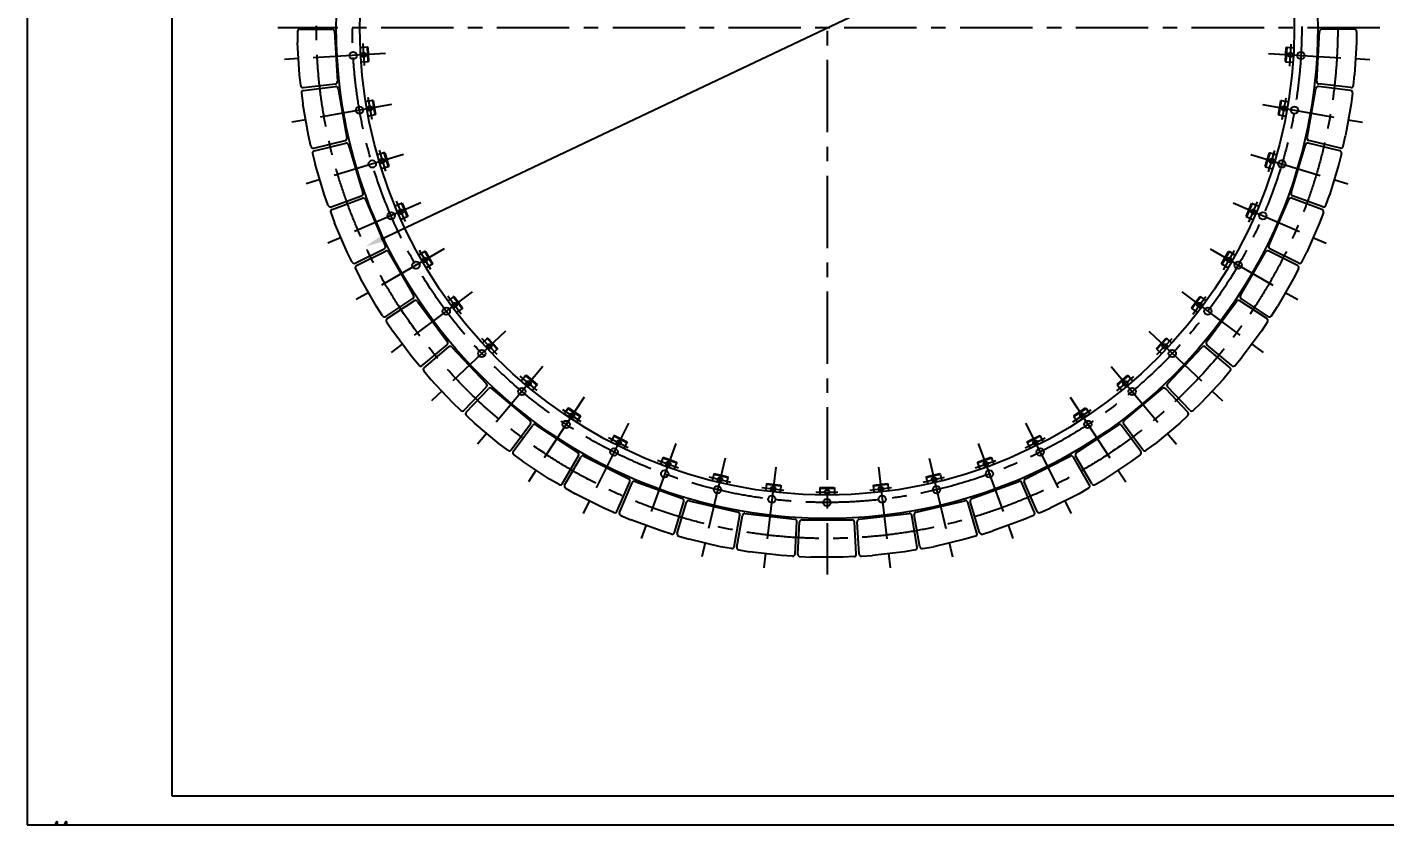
# Model space of a CAD drawing. Header units: millimetres. Extents: x 0 to 10500, y 0 to 7425.
# Drawn here: x 0 to 5863, y 0 to 3445 of the extents above; entities that cross this region are included whole.
import ezdxf

# ---------------------------------------------------------------- set-up
doc = ezdxf.new("R2010")
doc.units = ezdxf.units.MM
doc.header["$LTSCALE"] = 250
doc.linetypes.add('G', pattern=[2, 1.25, -0.25, 0.25, -0.25])
for name, color, linetype in [('01', 7, 'Continuous'), ('02', 1, 'Continuous'), ('05', 4, 'G'), ('08', 1, 'Continuous')]:
    doc.layers.add(name, color=color, linetype=linetype)
doc.styles.get("Standard").update_dxf_attribs({"font": 'isocp', "width": 0.707, "bigfont": 'intecad.shx'})
doc.dimstyles.new('INTE', dxfattribs={"dimscale": 25, "dimtxt": 6, "dimasz": 3, "dimexe": 3, "dimexo": 0, "dimgap": 1, "dimtad": 1, "dimdsep": 46, "dimtxsty": 'Standard', "dimcen": 0, "dimclrd": 1, "dimclre": 1, "dimclrt": 3, "dimadec": 0, "dimazin": 0, "dimtfac": 1, "dimtmove": 0, "dimatfit": 0, "dimfxl": 0, "dimarcsym": 0})

# ---------------------------------------------------------------- blocks, each defined once
blk = doc.blocks.new('*D2')
at = {"layer": '08', "color": 1, "lineweight": -2}
blk.add_line((1529, 2529.5), (5379, 4354.2), dxfattribs=at)
at = {"layer": '08', "color": 1}
for points in [[(5373.6, 4365.5), (5384.3, 4342.9), (5446.7, 4386.3)], [(1523.7, 2540.8), (1534.4, 2518.2), (1461.2, 2497.3)]]:
    blk.add_solid(points, dxfattribs=at)
at = {"layer": 'Defpoints', "color": 0}
for p in [(5446.7, 4386.3), (1461.2, 2497.3)]:
    blk.add_point(p, dxfattribs=at)
at = {"layer": '08', "color": 3, "insert": (4045, 3832.6), "char_height": 150, "attachment_point": 5, "rotation": 25.35944}
blk.add_mtext('∅4410.5', dxfattribs=at)
blk = doc.blocks.new('*U10')
at = {"layer": '01'}
for points in [[(25, 292), (25, 5)], [(25, 5), (415, 5)]]:
    blk.add_lwpolyline(points, dxfattribs=at)
at = {"layer": '02'}
for points in [[(0, 297), (0, 0)], [(0, 0), (420, 0)]]:
    blk.add_lwpolyline(points, dxfattribs=at)

msp = doc.modelspace()

# ---------------------------------------------------------------- linework, layer by layer
for p, q in [((1341.283, 3267.7), (1335.353, 3369.528)), ((5572.613, 3369.528), (5566.682, 3267.7)), ((1375.785, 3023.608), (1358.073, 3124.059)), ((5549.892, 3124.059), (5532.18, 3023.608)), ((1438.39, 2785.172), (1409.136, 2882.887)), ((5498.829, 2882.887), (5469.575, 2785.172)), ((1528.253, 2555.616), (1487.853, 2649.274)), ((5420.112, 2649.274), (5379.712, 2555.616)), ((1644.158, 2338.045), (1593.158, 2426.38)), ((5314.807, 2426.38), (5263.807, 2338.045)), ((1784.538, 2135.401), (1723.628, 2217.217)), ((5184.337, 2217.217), (5123.427, 2135.401)), ((1947.494, 1950.424), (1877.498, 2024.616)), ((5030.468, 2024.616), (4960.471, 1950.424)), ((2130.823, 1785.615), (2052.687, 1851.18)), ((4855.279, 1851.18), (4777.142, 1785.615)), ((2332.046, 1643.205), (2246.826, 1699.255)), ((4661.139, 1699.255), (4575.92, 1643.205)), ((2548.44, 1525.117), (2457.29, 1570.895)), ((4450.676, 1570.895), (4359.525, 1525.117)), ((2777.081, 1432.951), (2681.232, 1467.837)), ((4226.733, 1467.837), (4130.884, 1432.951)), ((3014.875, 1367.95), (2915.625, 1391.473)), ((3992.341, 1391.473), (3893.09, 1367.95)), ((3258.608, 1330.996), (3157.298, 1342.838)), ((3504.983, 1322.587), (3402.983, 1322.587)), ((3750.668, 1342.838), (3649.357, 1330.996))]:
    msp.add_line(p, q)
for radius in [2119.25, 2017.75]:
    msp.add_circle((3453.983, 3441.837), radius)
at = {"layer": '01'}
for p, q in [((1167.476, 3425.878), (1167.549, 3378.459)), ((1177.461, 3435.893), (1317.016, 3436.109)), ((1327.015, 3426.69), (1339.638, 3209.956)), ((5568.327, 3209.956), (5580.95, 3426.69)), ((5730.505, 3435.893), (5590.949, 3436.109)), ((5740.489, 3425.878), (5740.416, 3378.459)), ((1175.652, 3239.348), (1167.549, 3378.459)), ((1335.353, 3369.528), (1330.361, 3369.237)), ((1467.764, 3357.707), (1438.06, 3355.977)), ((1467.764, 3357.707), (1471.427, 3294.813)), ((1470.806, 3357.078), (1467.764, 3357.707)), ((1470.806, 3357.078), (1474.375, 3295.79)), ((5433.59, 3295.79), (5437.16, 3357.078)), ((5436.538, 3294.813), (5440.201, 3357.707)), ((5437.16, 3357.078), (5440.201, 3357.707)), ((5440.201, 3357.707), (5469.905, 3355.977)), ((5572.613, 3369.528), (5577.604, 3369.237)), ((5740.416, 3378.459), (5732.313, 3239.348)), ((1471.427, 3294.813), (1441.723, 3293.083)), ((1474.375, 3295.79), (1471.427, 3294.813)), ((5433.59, 3295.79), (5436.538, 3294.813)), ((5436.538, 3294.813), (5466.242, 3293.083)), ((1181.084, 3192.242), (1175.652, 3239.348)), ((1341.283, 3267.7), (1336.292, 3267.409)), ((5566.682, 3267.7), (5571.673, 3267.409)), ((5726.881, 3192.242), (5732.313, 3239.348)), ((1192.164, 3183.453), (1330.801, 3199.44)), ((1193.544, 3171.645), (1332.131, 3188.061)), ((1343.155, 3179.867), (1380.854, 2966.063)), ((5527.111, 2966.063), (5564.81, 3179.867)), ((5714.421, 3171.645), (5575.834, 3188.061)), ((5715.802, 3183.453), (5577.165, 3199.44)), ((1184.789, 3160.538), (1190.367, 3113.449)), ((1214.565, 2976.219), (1190.367, 3113.449)), ((1358.073, 3124.059), (1353.149, 3123.19)), ((1490.961, 3127.69), (1461.659, 3122.523)), ((1490.961, 3127.69), (1501.901, 3065.647)), ((1494.055, 3127.419), (1490.961, 3127.69)), ((1494.055, 3127.419), (1504.716, 3066.959)), ((5403.249, 3066.959), (5413.91, 3127.419)), ((5406.064, 3065.647), (5417.004, 3127.69)), ((5413.91, 3127.419), (5417.004, 3127.69)), ((5417.004, 3127.69), (5446.306, 3122.523)), ((5549.892, 3124.059), (5554.817, 3123.19)), ((5717.598, 3113.449), (5693.401, 2976.219)), ((5723.176, 3160.538), (5717.598, 3113.449)), ((1501.901, 3065.647), (1472.599, 3060.48)), ((1504.716, 3066.959), (1501.901, 3065.647)), ((5403.249, 3066.959), (5406.064, 3065.647)), ((5406.064, 3065.647), (5435.366, 3060.48)), ((1375.785, 3023.608), (1370.861, 3022.74)), ((5532.18, 3023.608), (5537.104, 3022.74)), ((1225.429, 2930.062), (1214.565, 2976.219)), ((1237.454, 2922.619), (1373.297, 2954.593)), ((1240.195, 2911.051), (1375.94, 2943.445)), ((1387.841, 2936.586), (1450.106, 2728.605)), ((5457.859, 2728.605), (5520.125, 2936.586)), ((5667.77, 2911.051), (5532.026, 2943.445)), ((5670.511, 2922.619), (5534.668, 2954.593)), ((5682.537, 2930.062), (5693.401, 2976.219)), ((1232.79, 2899.003), (1243.796, 2852.88)), ((1409.136, 2882.887), (1404.346, 2881.453)), ((1540.705, 2901.921), (1512.201, 2893.387)), ((1543.809, 2902.011), (1540.705, 2901.921)), ((1540.705, 2901.921), (1558.773, 2841.567)), ((1543.809, 2902.011), (1561.417, 2843.198)), ((5346.549, 2843.198), (5364.156, 2902.011)), ((5349.192, 2841.567), (5367.261, 2901.921)), ((5364.156, 2902.011), (5367.261, 2901.921)), ((5367.261, 2901.921), (5395.765, 2893.387)), ((5498.829, 2882.887), (5503.619, 2881.453)), ((5675.175, 2899.003), (5664.169, 2852.88)), ((1283.762, 2719.387), (1243.796, 2852.88)), ((1558.773, 2841.567), (1530.269, 2833.034)), ((1561.417, 2843.198), (1558.773, 2841.567)), ((5346.549, 2843.198), (5349.192, 2841.567)), ((5349.192, 2841.567), (5377.696, 2833.034)), ((5664.169, 2852.88), (5624.204, 2719.387)), ((1438.39, 2785.172), (1433.6, 2783.738)), ((5469.575, 2785.172), (5474.365, 2783.738)), ((1299.911, 2674.803), (1283.762, 2719.387)), ((1312.719, 2668.806), (1443.932, 2716.335)), ((1316.785, 2657.635), (1447.85, 2705.569)), ((1460.467, 2700.138), (1546.457, 2500.792)), ((5361.508, 2500.792), (5447.498, 2700.138)), ((5591.18, 2657.635), (5460.115, 2705.569)), ((5595.246, 2668.806), (5464.033, 2716.335)), ((5608.054, 2674.803), (5624.204, 2719.387)), ((1310.828, 2644.809), (1327.115, 2600.275)), ((1487.853, 2649.274), (1483.262, 2647.294)), ((1616.322, 2683.453), (1589.001, 2671.668)), ((1619.395, 2683.904), (1616.322, 2683.453)), ((1616.322, 2683.453), (1641.275, 2625.606)), ((1619.395, 2683.904), (1643.711, 2627.532)), ((5264.254, 2627.532), (5288.57, 2683.904)), ((5266.69, 2625.606), (5291.643, 2683.453)), ((5288.57, 2683.904), (5291.643, 2683.453)), ((5291.643, 2683.453), (5318.964, 2671.668)), ((5420.112, 2649.274), (5424.703, 2647.294)), ((5597.137, 2644.809), (5580.85, 2600.275)), ((1382.307, 2472.324), (1327.115, 2600.275)), ((1641.275, 2625.606), (1613.954, 2613.821)), ((1643.711, 2627.532), (1641.275, 2625.606)), ((5264.254, 2627.532), (5266.69, 2625.606)), ((5266.69, 2625.606), (5294.011, 2613.821)), ((5580.85, 2600.275), (5525.658, 2472.324)), ((1528.253, 2555.616), (1523.662, 2553.636)), ((5379.712, 2555.616), (5384.303, 2553.636)), ((1403.523, 2429.917), (1382.307, 2472.324)), ((1416.941, 2425.448), (1541.749, 2487.888)), ((1422.276, 2414.824), (1546.891, 2477.649)), ((1560.053, 2473.72), (1668.604, 2285.704)), ((1716.791, 2475.242), (1691.023, 2460.365)), ((1719.791, 2476.046), (1716.791, 2475.242)), ((1716.791, 2475.242), (1748.291, 2420.682)), ((1719.791, 2476.046), (1750.487, 2422.879)), ((5157.478, 2422.879), (5188.175, 2476.046)), ((5159.675, 2420.682), (5191.175, 2475.242)), ((5188.175, 2476.046), (5191.175, 2475.242)), ((5191.175, 2475.242), (5216.942, 2460.365)), ((5239.362, 2285.704), (5347.913, 2473.72)), ((5485.689, 2414.824), (5361.075, 2477.649)), ((5491.025, 2425.448), (5366.216, 2487.888)), ((5504.442, 2429.917), (5525.658, 2472.324)), ((1593.158, 2426.38), (1588.828, 2423.88)), ((1748.291, 2420.682), (1722.523, 2405.805)), ((1750.487, 2422.879), (1748.291, 2420.682)), ((5157.478, 2422.879), (5159.675, 2420.682)), ((5159.675, 2420.682), (5185.442, 2405.805)), ((5314.807, 2426.38), (5319.137, 2423.88)), ((1417.848, 2401.393), (1439.195, 2359.051)), ((1508.869, 2238.373), (1439.195, 2359.051)), ((5468.77, 2359.051), (5399.096, 2238.373)), ((5490.117, 2401.393), (5468.77, 2359.051)), ((1644.158, 2338.045), (1639.828, 2335.545)), ((5263.807, 2338.045), (5268.137, 2335.545)), ((1534.864, 2198.715), (1508.869, 2238.373)), ((1548.71, 2195.834), (1665.425, 2272.341)), ((1555.243, 2185.902), (1671.721, 2262.769)), ((1685.25, 2260.394), (1814.894, 2086.252)), ((1840.752, 2280.102), (1816.885, 2262.334)), ((1843.638, 2281.249), (1840.752, 2280.102)), ((1840.752, 2280.102), (1878.373, 2229.568)), ((1843.638, 2281.249), (1880.299, 2232.005)), ((1878.373, 2229.568), (1854.506, 2211.8)), ((1880.299, 2232.005), (1878.373, 2229.568)), ((5027.666, 2232.005), (5064.327, 2281.249)), ((5027.666, 2232.005), (5029.592, 2229.568)), ((5029.592, 2229.568), (5067.213, 2280.102)), ((5029.592, 2229.568), (5053.459, 2211.8)), ((5064.327, 2281.249), (5067.213, 2280.102)), ((5067.213, 2280.102), (5091.08, 2262.334)), ((5093.071, 2086.252), (5222.715, 2260.394)), ((5352.723, 2185.902), (5236.244, 2262.769)), ((5359.255, 2195.834), (5242.54, 2272.341)), ((5373.101, 2198.715), (5399.096, 2238.373)), ((1552.404, 2172.047), (1578.522, 2132.47)), ((1723.628, 2217.217), (1719.617, 2214.231)), ((5184.337, 2217.217), (5188.348, 2214.231)), ((5355.561, 2172.047), (5329.443, 2132.47)), ((1661.735, 2020.697), (1578.522, 2132.47)), ((1784.538, 2135.401), (1780.527, 2132.415)), ((5123.427, 2135.401), (5127.438, 2132.415)), ((5329.443, 2132.47), (5246.231, 2020.697)), ((1706.245, 1983.071), (1813.289, 2072.61)), ((1713.886, 1973.964), (1820.654, 2063.834)), ((1834.367, 2063.045), (1983.351, 1905.131)), ((1986.529, 2100.673), (1964.887, 2080.254)), ((1989.263, 2102.147), (1986.529, 2100.673)), ((1986.529, 2100.673), (2029.762, 2054.848)), ((1989.263, 2102.147), (2031.393, 2057.492)), ((2029.762, 2054.848), (2008.12, 2034.43)), ((2031.393, 2057.492), (2029.762, 2054.848)), ((4876.572, 2057.492), (4918.702, 2102.147)), ((4876.572, 2057.492), (4878.203, 2054.848)), ((4878.203, 2054.848), (4921.436, 2100.673)), ((4878.203, 2054.848), (4899.845, 2034.43)), ((4918.702, 2102.147), (4921.436, 2100.673)), ((4921.436, 2100.673), (4943.079, 2080.254)), ((4924.614, 1905.131), (5073.598, 2063.045)), ((5194.079, 1973.964), (5087.312, 2063.834)), ((5201.72, 1983.071), (5094.676, 2072.61)), ((1692.158, 1984.325), (1661.735, 2020.697)), ((1877.498, 2024.616), (1873.861, 2021.184)), ((5030.468, 2024.616), (5034.104, 2021.184)), ((5215.807, 1984.325), (5246.231, 2020.697)), ((1712.676, 1959.874), (1743.212, 1923.596)), ((1947.494, 1950.424), (1943.857, 1946.992)), ((2152.151, 1939.38), (2133.026, 1916.587)), ((2154.695, 1941.162), (2152.151, 1939.38)), ((2152.151, 1939.38), (2200.412, 1898.885)), ((2154.695, 1941.162), (2201.725, 1901.699)), ((4706.241, 1901.699), (4753.27, 1941.162)), ((4707.553, 1898.885), (4755.814, 1939.38)), ((4753.27, 1941.162), (4755.814, 1939.38)), ((4755.814, 1939.38), (4774.94, 1916.587)), ((4960.471, 1950.424), (4964.108, 1946.992)), ((5195.29, 1959.874), (5164.754, 1923.596)), ((1838.838, 1822.239), (1743.212, 1923.596)), ((1887.415, 1790.034), (1983.341, 1891.395)), ((1896.062, 1781.876), (1991.674, 1883.533)), ((2005.386, 1884.342), (2171.696, 1744.792)), ((2200.412, 1898.885), (2181.286, 1876.092)), ((2201.725, 1901.699), (2200.412, 1898.885)), ((4706.241, 1901.699), (4707.553, 1898.885)), ((4707.553, 1898.885), (4726.679, 1876.092)), ((4736.269, 1744.792), (4902.579, 1884.342)), ((5011.903, 1781.876), (4916.291, 1883.533)), ((5020.55, 1790.034), (4924.625, 1891.395)), ((5164.754, 1923.596), (5069.128, 1822.239)), ((1873.278, 1789.645), (1838.838, 1822.239)), ((2052.687, 1851.18), (2049.473, 1847.349)), ((4855.279, 1851.18), (4858.492, 1847.349)), ((5034.687, 1789.645), (5069.128, 1822.239)), ((1896.495, 1767.741), (1931.036, 1735.253)), ((2130.823, 1785.615), (2127.609, 1781.785)), ((2335.378, 1798.406), (2319.028, 1773.547)), ((2337.698, 1800.471), (2335.378, 1798.406)), ((2335.378, 1798.406), (2388.014, 1763.787)), ((2337.698, 1800.471), (2388.991, 1766.735)), ((2388.014, 1763.787), (2371.664, 1738.928)), ((2388.991, 1766.735), (2388.014, 1763.787)), ((4518.974, 1766.735), (4570.267, 1800.471)), ((4518.974, 1766.735), (4519.951, 1763.787)), ((4519.951, 1763.787), (4572.587, 1798.406)), ((4519.951, 1763.787), (4536.301, 1738.928)), ((4570.267, 1800.471), (4572.587, 1798.406)), ((4572.587, 1798.406), (4588.937, 1773.547)), ((4777.142, 1785.615), (4780.356, 1781.785)), ((5011.47, 1767.741), (4976.929, 1735.253)), ((2037.783, 1645.683), (1931.036, 1735.253)), ((2089.77, 1619.336), (2173.28, 1731.148)), ((2099.306, 1612.237), (2182.47, 1724.306)), ((2195.995, 1726.702), (2377.381, 1607.403)), ((4530.584, 1607.403), (4711.97, 1726.702)), ((4808.659, 1612.237), (4725.496, 1724.306)), ((4818.195, 1619.336), (4734.685, 1731.148)), ((4976.929, 1735.253), (4870.183, 1645.683)), ((2075.774, 1617.308), (2037.783, 1645.683)), ((2246.826, 1699.255), (2244.078, 1695.077)), ((2332.046, 1643.205), (2329.298, 1639.027)), ((2533.733, 1679.656), (2520.379, 1653.067)), ((2535.797, 1681.976), (2533.733, 1679.656)), ((2533.733, 1679.656), (2590.031, 1651.382)), ((2535.797, 1681.976), (2590.66, 1654.423)), ((2590.031, 1651.382), (2576.678, 1624.793)), ((2590.66, 1654.423), (2590.031, 1651.382)), ((4317.306, 1654.423), (4372.168, 1681.976)), ((4317.306, 1654.423), (4317.934, 1651.382)), ((4317.934, 1651.382), (4374.233, 1679.656)), ((4317.934, 1651.382), (4331.287, 1624.793)), ((4372.168, 1681.976), (4374.233, 1679.656)), ((4374.233, 1679.656), (4387.586, 1653.067)), ((4575.92, 1643.205), (4578.667, 1639.027)), ((4661.139, 1699.255), (4663.887, 1695.077)), ((4832.191, 1617.308), (4870.183, 1645.683)), ((2101.377, 1598.247), (2139.456, 1569.989)), ((2310.574, 1473.283), (2380.539, 1594.034)), ((2320.869, 1467.339), (2390.46, 1588.306)), ((2403.616, 1592.256), (2597.626, 1494.821)), ((2744.532, 1584.737), (2734.355, 1556.777)), ((2746.313, 1587.281), (2744.532, 1584.737)), ((2744.532, 1584.737), (2803.732, 1563.19)), ((2746.313, 1587.281), (2804.003, 1566.284)), ((4103.962, 1566.284), (4161.652, 1587.281)), ((4104.233, 1563.19), (4163.433, 1584.737)), ((4161.652, 1587.281), (4163.433, 1584.737)), ((4163.433, 1584.737), (4173.61, 1556.777)), ((4310.34, 1494.821), (4504.349, 1592.256)), ((4587.096, 1467.339), (4517.505, 1588.306)), ((4597.391, 1473.283), (4527.427, 1594.034)), ((4806.588, 1598.247), (4768.509, 1569.989)), ((2255.879, 1493.417), (2139.456, 1569.989)), ((2457.29, 1570.895), (2455.046, 1566.427)), ((2548.44, 1525.117), (2546.196, 1520.649)), ((2803.732, 1563.19), (2793.556, 1535.23)), ((2804.003, 1566.284), (2803.732, 1563.19)), ((4103.962, 1566.284), (4104.233, 1563.19)), ((4104.233, 1563.19), (4114.409, 1535.23)), ((4359.525, 1525.117), (4361.769, 1520.649)), ((4450.676, 1570.895), (4452.92, 1566.427)), ((4768.509, 1569.989), (4652.086, 1493.417)), ((2296.908, 1469.644), (2255.879, 1493.417)), ((2546.84, 1353.852), (2602.314, 1481.909)), ((2557.756, 1349.144), (2612.833, 1477.371)), ((2625.442, 1482.822), (2829.451, 1408.569)), ((2681.232, 1467.837), (2679.522, 1463.138)), ((2964.925, 1514.932), (2958.063, 1485.98)), ((2966.399, 1517.665), (2964.925, 1514.932)), ((2964.925, 1514.932), (3026.227, 1500.403)), ((2966.399, 1517.665), (3026.136, 1503.507)), ((3026.227, 1500.403), (3019.365, 1471.451)), ((3026.136, 1503.507), (3026.227, 1500.403)), ((3191.932, 1471.185), (3188.478, 1441.632)), ((3193.079, 1474.071), (3191.932, 1471.185)), ((3191.932, 1471.185), (3254.506, 1463.871)), ((3193.079, 1474.071), (3254.056, 1466.944)), ((3254.056, 1466.944), (3254.506, 1463.871)), ((3653.459, 1463.871), (3716.033, 1471.185)), ((3653.909, 1466.944), (3653.459, 1463.871)), ((3653.909, 1466.944), (3714.887, 1474.071)), ((3714.887, 1474.071), (3716.033, 1471.185)), ((3716.033, 1471.185), (3719.488, 1441.632)), ((3881.738, 1500.403), (3943.04, 1514.932)), ((3881.829, 1503.507), (3881.738, 1500.403)), ((3881.738, 1500.403), (3888.6, 1471.451)), ((3881.829, 1503.507), (3941.566, 1517.665)), ((3941.566, 1517.665), (3943.04, 1514.932)), ((3943.04, 1514.932), (3949.902, 1485.98)), ((4078.514, 1408.569), (4282.523, 1482.822)), ((4226.733, 1467.837), (4228.443, 1463.138)), ((4350.209, 1349.144), (4295.132, 1477.371)), ((4361.125, 1353.852), (4305.652, 1481.909)), ((4611.057, 1469.644), (4652.086, 1493.417)), ((2324.551, 1453.685), (2365.653, 1430.039)), ((2490.178, 1367.5), (2365.653, 1430.039)), ((2777.081, 1432.951), (2775.371, 1428.252)), ((3254.506, 1463.871), (3251.052, 1434.318)), ((3423.286, 1457.087), (3422.483, 1454.087)), ((3422.483, 1454.087), (3422.483, 1424.333)), ((3422.483, 1454.087), (3485.483, 1454.087)), ((3423.286, 1457.087), (3484.679, 1457.087)), ((3484.679, 1457.087), (3485.483, 1454.087)), ((3485.483, 1454.087), (3485.483, 1424.333)), ((3653.459, 1463.871), (3656.914, 1434.318)), ((4130.884, 1432.951), (4132.595, 1428.252)), ((4542.312, 1430.039), (4417.787, 1367.5)), ((4583.415, 1453.685), (4542.312, 1430.039)), ((2533.689, 1348.651), (2490.178, 1367.5)), ((2795.374, 1262.658), (2835.606, 1396.289)), ((2806.763, 1259.248), (2846.581, 1393.003)), ((2858.472, 1399.88), (3069.722, 1349.813)), ((2915.625, 1391.473), (2914.472, 1386.608)), ((3014.875, 1367.95), (3013.722, 1363.085)), ((3838.243, 1349.813), (4049.493, 1399.88)), ((3893.09, 1367.95), (3894.243, 1363.085)), ((3992.341, 1391.473), (3993.494, 1386.608)), ((4101.202, 1259.248), (4061.384, 1393.003)), ((4112.591, 1262.658), (4072.359, 1396.289)), ((4374.276, 1348.651), (4417.787, 1367.5)), ((2562.998, 1336.009), (2606.567, 1317.295)), ((2737.511, 1269.635), (2606.567, 1317.295)), ((3052.815, 1200.933), (3077.261, 1338.331)), ((3064.522, 1198.869), (3088.544, 1336.342)), ((3099.555, 1344.553), (3315.189, 1319.349)), ((3157.298, 1342.838), (3156.717, 1337.871)), ((3258.608, 1330.996), (3258.027, 1326.03)), ((3315.681, 1169.512), (3324.01, 1308.819)), ((3327.549, 1168.821), (3335.448, 1308.153)), ((3345.432, 1317.587), (3562.533, 1317.587)), ((3402.983, 1322.587), (3402.983, 1317.587)), ((3504.983, 1322.587), (3504.983, 1317.587)), ((3580.417, 1168.821), (3572.517, 1308.153)), ((3592.285, 1169.512), (3583.955, 1308.819)), ((3592.776, 1319.349), (3808.41, 1344.553)), ((3649.357, 1330.996), (3649.938, 1326.03)), ((3750.668, 1342.838), (3751.248, 1337.871)), ((3843.443, 1198.869), (3819.422, 1336.342)), ((3855.15, 1200.933), (3830.704, 1338.331)), ((4301.398, 1317.295), (4170.454, 1269.635)), ((4344.967, 1336.009), (4301.398, 1317.295)), ((2782.916, 1255.965), (2737.511, 1269.635)), ((2813.494, 1246.811), (2858.942, 1233.281)), ((2994.533, 1201.146), (2858.942, 1233.281)), ((4049.024, 1233.281), (3913.433, 1201.146)), ((4094.471, 1246.811), (4049.024, 1233.281)), ((4125.049, 1255.965), (4170.454, 1269.635)), ((3041.218, 1192.839), (2994.533, 1201.146)), ((3072.652, 1187.297), (3119.363, 1179.135)), ((3257.768, 1162.957), (3119.363, 1179.135)), ((3788.603, 1179.135), (3650.198, 1162.957)), ((3835.313, 1187.297), (3788.603, 1179.135)), ((3866.747, 1192.839), (3913.433, 1201.146)), ((3305.102, 1160.127), (3257.768, 1162.957)), ((3336.967, 1158.271), (3384.309, 1155.587)), ((3523.656, 1155.587), (3384.309, 1155.587)), ((3570.999, 1158.271), (3523.656, 1155.587)), ((3602.864, 1160.127), (3650.198, 1162.957))]:
    msp.add_line(p, q, dxfattribs=at)
at = {"layer": '01', "color": 7, "linetype": 'Continuous'}
for points in [[(121.4, 0), (130.85, 0), (130.85, 11.25), (129.6, 12.5), (126.226, 12.5, 0.18635444)], [(161.4, 0), (170.85, 0), (170.85, 11.25), (169.6, 12.5), (166.226, 12.5, 0.18635444)]]:
    msp.add_lwpolyline(points, format="xyb", close=True, dxfattribs=at)
at = {"layer": '01'}
for centre, radius in [((1407.7, 3322.655), 15.899), ((1452.624, 3325.271), 10), ((5455.341, 3325.271), 10), ((5500.265, 3322.655), 15.899), ((1435.373, 3085.902), 15.899), ((1479.689, 3093.716), 10), ((5428.276, 3093.716), 10), ((5472.592, 3085.902), 15.899), ((1533.453, 2866.868), 10), ((5374.512, 2866.868), 10), ((1490.344, 2853.962), 15.899), ((5417.622, 2853.962), 15.899), ((1571.869, 2629.973), 15.899), ((1613.189, 2647.796), 10), ((5294.776, 2647.796), 10), ((5336.096, 2629.973), 15.899), ((1678.847, 2416.962), 15.899), ((1717.818, 2439.462), 10), ((5190.147, 2439.462), 10), ((5229.118, 2416.962), 15.899), ((1809.831, 2217.811), 15.899), ((1845.926, 2244.684), 10), ((5062.039, 2244.684), 10), ((5098.135, 2217.811), 15.899), ((1995.78, 2066.094), 10), ((4912.185, 2066.094), 10), ((1963.048, 2035.213), 15.899), ((4944.917, 2035.213), 15.899), ((2136.429, 1871.638), 15.899), ((2165.354, 1906.11), 10), ((4742.611, 1906.11), 10), ((4771.537, 1871.638), 15.899), ((2352.354, 1766.893), 10), ((4555.611, 1766.893), 10), ((2327.627, 1729.296), 15.899), ((4580.339, 1729.296), 15.899), ((2554.252, 1650.327), 10), ((4353.713, 1650.327), 10), ((2534.056, 1610.114), 15.899), ((4373.909, 1610.114), 15.899), ((2752.927, 1515.702), 15.899), ((2768.318, 1557.988), 10), ((4139.647, 1557.988), 10), ((4155.038, 1515.702), 15.899), ((2991.655, 1491.126), 10), ((3916.31, 1491.126), 10), ((2981.278, 1447.339), 15.899), ((3216.021, 1405.947), 15.899), ((3221.245, 1450.643), 10), ((3453.983, 1392.087), 15.899), ((3453.983, 1437.087), 10), ((3691.944, 1405.947), 15.899), ((3686.72, 1450.643), 10), ((3926.687, 1447.339), 15.899)]:
    msp.add_circle(centre, radius, dxfattribs=at)
for centre, start, end in [((1177.476, 3425.893), 90.088542, 180.088542), ((1317.032, 3426.109), 3.3333333, 90.088542), ((5590.933, 3426.109), 89.911458, 176.6666667), ((5730.489, 3425.893), 359.911458, 89.911458), ((1191.018, 3193.387), 186.5781246, 276.5781246), ((1194.72, 3161.715), 96.7552087, 186.7552087), ((1329.655, 3209.374), 276.5781246, 3.3333333), ((1333.307, 3178.13), 10, 96.7552087), ((5574.658, 3178.13), 83.2447913, 170), ((5578.31, 3209.374), 176.6666667, 263.4218754), ((5713.245, 3161.715), 353.2447913, 83.2447913), ((5716.947, 3193.387), 263.4218754, 353.4218754), ((1371.006, 2964.327), 283.2447913, 10), ((1378.261, 2933.718), 16.6666667, 103.4218754), ((5529.704, 2933.718), 76.5781246, 163.3333333), ((5536.959, 2964.327), 170, 256.7552087), ((1235.163, 2932.353), 193.2447913, 283.2447913), ((1242.517, 2901.324), 103.4218754, 193.4218754), ((5665.449, 2901.324), 346.5781246, 76.5781246), ((5672.803, 2932.353), 256.7552087, 346.7552087), ((1440.526, 2725.737), 289.911458, 16.6666667), ((1451.285, 2696.177), 23.3333333, 110.088542), ((5456.68, 2696.177), 69.911458, 156.6666667), ((5467.439, 2725.737), 163.3333333, 250.088542), ((1309.313, 2678.209), 199.911458, 289.911458), ((1320.219, 2648.244), 110.088542, 200.088542), ((5587.746, 2648.244), 339.911458, 69.911458), ((5598.652, 2678.209), 250.088542, 340.088542), ((1537.275, 2496.831), 296.5781246, 23.3333333), ((1551.392, 2468.72), 30, 116.7552087), ((5356.573, 2468.72), 63.2447913, 150), ((5370.691, 2496.831), 156.6666667, 243.4218754), ((1412.466, 2434.391), 206.5781246, 296.5781246), ((1426.778, 2405.895), 116.7552087, 206.7552087), ((5481.187, 2405.895), 333.2447913, 63.2447913), ((5495.499, 2434.391), 243.4218754, 333.4218754), ((1659.943, 2280.704), 303.2447913, 30), ((1677.229, 2254.423), 36.6666667, 123.4218754), ((5230.736, 2254.423), 56.5781246, 143.3333333), ((5248.022, 2280.704), 150, 236.7552087), ((1543.228, 2204.198), 213.2447913, 303.2447913), ((1560.751, 2177.555), 123.4218754, 213.4218754), ((5347.215, 2177.555), 326.5781246, 56.5781246), ((5364.737, 2204.198), 236.7552087, 326.7552087), ((1806.873, 2080.28), 309.911458, 36.6666667), ((1827.093, 2056.183), 43.3333333, 130.088542), ((5080.872, 2056.183), 49.911458, 136.6666667), ((5101.092, 2080.28), 143.3333333, 230.088542), ((1699.829, 1990.741), 219.911458, 309.911458), ((1720.326, 1966.313), 130.088542, 220.088542), ((5187.639, 1966.313), 319.911458, 49.911458), ((5208.136, 1990.741), 230.088542, 320.088542), ((1976.078, 1898.269), 316.5781246, 43.3333333), ((1998.958, 1876.682), 50, 136.7552087), ((4909.007, 1876.682), 43.2447913, 130), ((4931.888, 1898.269), 136.6666667, 223.4218754), ((1880.152, 1796.908), 226.5781246, 316.5781246), ((1903.346, 1775.025), 136.7552087, 226.7552087), ((5004.619, 1775.025), 313.2447913, 43.2447913), ((5027.813, 1796.908), 223.4218754, 313.4218754), ((2165.268, 1737.132), 323.2447913, 50), ((2190.5, 1718.347), 56.6666667, 143.4218754), ((4717.465, 1718.347), 36.5781246, 123.3333333), ((4742.697, 1737.132), 130, 216.7552087), ((2081.758, 1625.32), 233.2447913, 323.2447913), ((2107.336, 1606.277), 143.4218754, 233.4218754), ((2371.886, 1599.048), 329.911458, 56.6666667), ((2399.128, 1583.319), 63.3333333, 150.088542), ((4508.837, 1583.319), 29.911458, 116.6666667), ((4536.079, 1599.048), 123.3333333, 210.088542), ((4800.629, 1606.277), 306.5781246, 36.5781246), ((4826.207, 1625.32), 216.7552087, 306.7552087), ((2301.921, 1478.297), 239.911458, 329.911458), ((2329.537, 1462.353), 150.088542, 240.088542), ((2593.138, 1485.884), 336.5781246, 63.3333333), ((2622.022, 1473.425), 70, 156.7552087), ((4285.944, 1473.425), 23.2447913, 110), ((4314.828, 1485.884), 116.6666667, 203.4218754), ((4578.428, 1462.353), 299.911458, 29.911458), ((4606.044, 1478.297), 210.088542, 300.088542), ((2826.031, 1399.172), 343.2447913, 70), ((4081.935, 1399.172), 110, 196.7552087), ((2537.664, 1357.827), 246.5781246, 336.5781246), ((2566.945, 1345.197), 156.7552087, 246.7552087), ((2856.166, 1390.15), 76.6666667, 163.4218754), ((3067.416, 1340.083), 349.911458, 76.6666667), ((3840.55, 1340.083), 103.3333333, 190.088542), ((4051.799, 1390.15), 16.5781246, 103.3333333), ((4341.021, 1345.197), 293.2447913, 23.2447913), ((4370.301, 1357.827), 203.4218754, 293.4218754), ((3098.394, 1334.62), 83.3333333, 170.088542), ((3314.028, 1309.416), 356.5781246, 83.3333333), ((3345.432, 1307.587), 90, 176.7552087), ((3562.533, 1307.587), 3.2447913, 90), ((3593.937, 1309.416), 96.6666667, 183.4218754), ((3809.571, 1334.62), 9.911458, 96.6666667), ((2785.799, 1265.541), 253.2447913, 343.2447913), ((2816.347, 1256.395), 163.4218754, 253.4218754), ((4091.618, 1256.395), 286.5781246, 16.5781246), ((4122.166, 1265.541), 196.7552087, 286.7552087), ((3042.97, 1202.685), 259.911458, 349.911458), ((3074.373, 1197.147), 170.088542, 260.088542), ((3833.592, 1197.147), 279.911458, 9.911458), ((3864.996, 1202.685), 190.088542, 280.088542), ((3305.698, 1170.109), 266.5781246, 356.5781246), ((3337.533, 1168.255), 176.7552087, 266.7552087), ((3570.433, 1168.255), 273.2447913, 3.2447913), ((3602.267, 1170.109), 183.4218754, 273.4218754)]:
    msp.add_arc(centre, 10, start, end, dxfattribs=at)
at = {"layer": '05'}
for p, q in [((3453.983, 5803.087), (3453.983, 1080.587)), ((5840.918, 3441.837), (1082.184, 3441.837)), ((1449.79, 3373.931), (1455.336, 3278.712)), ((5452.507, 3276.612), (5458.053, 3371.831)), ((1547.464, 3330.795), (1096.727, 3304.543)), ((5360.502, 3330.795), (5811.238, 3304.543)), ((1573.246, 3110.213), (1128.605, 3031.81)), ((1471.225, 3141.717), (1487.788, 3047.786)), ((5334.719, 3110.213), (5779.36, 3031.81)), ((5419.812, 3045.715), (5436.375, 3139.646)), ((1624.462, 2894.115), (1191.93, 2764.623)), ((1519.474, 2913.562), (1546.829, 2822.189)), ((5283.503, 2894.115), (5716.035, 2764.623)), ((5360.533, 2820.175), (5387.888, 2911.547)), ((1700.419, 2685.424), (1285.845, 2506.594)), ((1593.883, 2692.552), (1631.661, 2604.972)), ((5207.546, 2685.424), (5622.12, 2506.594)), ((5275.471, 2603.041), (5313.249, 2690.62)), ((1800.091, 2486.962), (1409.08, 2261.212)), ((1693.447, 2481.674), (1741.137, 2399.072)), ((5107.875, 2486.962), (5498.885, 2261.212)), ((5165.776, 2397.251), (5213.466, 2479.852)), ((1922.128, 2301.414), (1559.969, 2031.797)), ((4985.837, 2301.414), (5347.996, 2031.797)), ((1816.82, 2283.78), (1873.777, 2207.274)), ((5032.933, 2205.587), (5089.89, 2282.093)), ((2064.881, 2131.287), (1736.472, 1821.449)), ((4843.084, 2131.287), (5171.494, 1821.449)), ((1962.332, 2101.548), (2027.785, 2032.171)), ((4878.736, 2030.641), (4944.19, 2100.018)), ((2226.419, 1978.884), (1936.2, 1633.015)), ((2128.016, 1937.44), (2201.081, 1876.131)), ((4681.546, 1978.884), (4971.765, 1633.015)), ((4705.273, 1874.779), (4778.338, 1936.088)), ((2404.558, 1846.264), (2156.455, 1469.042)), ((4503.407, 1846.264), (4751.511, 1469.042)), ((2311.631, 1793.677), (2391.32, 1741.265)), ((4514.888, 1740.109), (4594.576, 1792.521)), ((2596.888, 1735.222), (2394.256, 1331.747)), ((4311.077, 1735.222), (4513.71, 1331.747)), ((2510.695, 1672.202), (2595.93, 1629.396)), ((2800.81, 1647.259), (2646.388, 1222.988)), ((4107.156, 1647.259), (4261.578, 1222.988)), ((4310.156, 1628.452), (4395.39, 1671.258)), ((3013.564, 1583.565), (2909.441, 1144.235)), ((3894.401, 1583.565), (3998.524, 1144.235)), ((2722.516, 1574.659), (2812.143, 1542.037)), ((3232.274, 1545), (3179.858, 1096.553)), ((3675.691, 1545), (3728.107, 1096.553)), ((4093.845, 1541.318), (4183.473, 1573.94)), ((2944.228, 1502.366), (3037.037, 1480.37)), ((3868.882, 1479.885), (3961.691, 1501.881)), ((3172.833, 1456.301), (3267.568, 1445.228)), ((3405.241, 1437.087), (3500.621, 1437.087)), ((3638.308, 1444.984), (3733.043, 1456.057))]:
    msp.add_line(p, q, dxfattribs=at)
for radius in [2205.25, 2049.75]:
    msp.add_circle((3453.983, 3441.837), radius, dxfattribs=at)

# ---------------------------------------------------------------- block references
at = {"layer": '01', "xscale": 25, "yscale": 25, "zscale": 25}
msp.add_blockref('*U10', (0, 0), dxfattribs=at)

# ---------------------------------------------------------------- dimensions: what is measured, and where the dimension line sits
at = {"layer": '08'}
dim = msp.add_diameter_dim_2p(p1=(1461.233, 2497.338), p2=(5446.732, 4386.336), dimstyle='INTE', dxfattribs=at)
dim.commit()
dim.dimension.update_dxf_attribs({"geometry": '*D2', "text_midpoint": (4087.837, 3742.264), "dimtype": 163})

doc.saveas('drawing.dxf')
